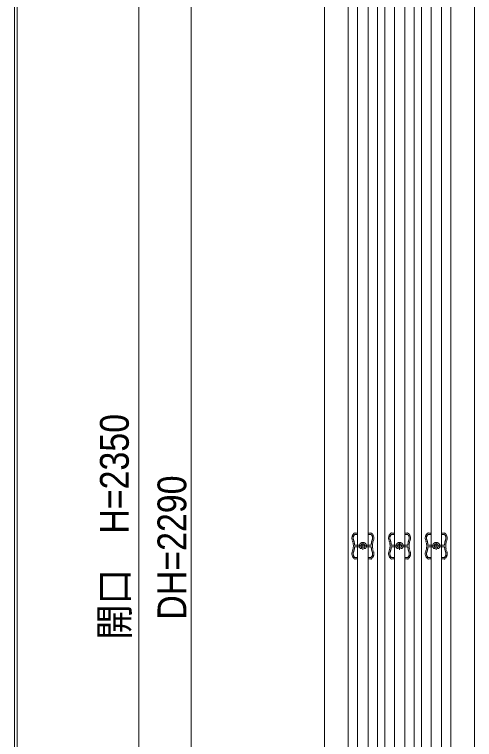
# Model space of a CAD drawing. Units: millimetres, scale not verified. Extents: x -4547 to 4547, y -2305 to 2305.
# Drawn here: x -733 to -294, y -714 to -22 of the extents above; entities that cross this region are included whole.
import ezdxf
from ezdxf.enums import TextEntityAlignment as Align

# ---------------------------------------------------------------- set-up
doc = ezdxf.new("R2010")
doc.units = ezdxf.units.MM
doc.header["$LTSCALE"] = 20
doc.linetypes.add('USER1', pattern=[10.5, 8, -0.5, 0.5, -0.5, 0.5, -0.5])
doc.layers.add('0-0_3一般', color=7, linetype='Continuous', lineweight=15)
doc.layers.add('0-1_2寸法-1', color=7, linetype='Continuous', lineweight=15)
doc.styles.add('ＭＳ Ｐゴシック', font='')
doc.styles.get('ＭＳ Ｐゴシック').set_extended_font_data('MS PGothic')

# ---------------------------------------------------------------- blocks, each defined once
blk = doc.blocks.new('グループ')
at = {"layer": '0-0_3一般', "linetype": 'USER1'}
for p, q in [((18650.1, -9940), (18699.5, -9940)), ((18703.5, -9936), (18703.5, -9920)), ((18907.5, -9920), (18907.5, -9936)), ((18911.5, -9940), (18961, -9940)), ((19350.1, -9940), (19399.5, -9940)), ((19403.5, -9936), (19403.5, -9920)), ((19607.5, -9920), (19607.5, -9936)), ((19611.5, -9940), (19661, -9940)), ((20055.5, -9910), (20049.5, -9910)), ((20050.1, -9940), (20099.5, -9940)), ((20055.5, -9916), (20055.5, -9910)), ((20099.5, -9916), (20055.5, -9916)), ((20103.5, -9936), (20103.5, -9920)), ((20307.5, -9920), (20307.5, -9936)), ((20355.5, -9916), (20311.5, -9916)), ((20311.5, -9940), (20361, -9940)), ((20355.5, -9910), (20355.5, -9916)), ((20361.5, -9910), (20355.5, -9910)), ((18805.5, -10086.3), (18805.5, -10233.7)), ((19505.5, -10086.3), (19505.5, -10233.7)), ((20205.5, -10086.3), (20205.5, -10233.7)), ((18732.7, -10145), (18647, -10145)), ((18647, -10175), (18732.7, -10175)), ((18879.2, -10160), (18731.8, -10160)), ((18964.1, -10145), (18878.4, -10145)), ((18878.4, -10175), (18964.1, -10175)), ((19432.7, -10145), (19347, -10145)), ((19347, -10175), (19432.7, -10175)), ((19579.2, -10160), (19431.8, -10160)), ((19664.1, -10145), (19578.4, -10145)), ((19578.4, -10175), (19664.1, -10175)), ((20132.7, -10145), (20047, -10145)), ((20047, -10175), (20132.7, -10175)), ((20279.2, -10160), (20131.8, -10160)), ((20364.1, -10145), (20278.4, -10145)), ((20278.4, -10175), (20364.1, -10175)), ((18699.5, -10380), (18650.1, -10380)), ((18703.5, -10400), (18703.5, -10384)), ((18907.5, -10384), (18907.5, -10400)), ((18961, -10380), (18911.5, -10380)), ((19399.5, -10380), (19350.1, -10380)), ((19403.5, -10400), (19403.5, -10384)), ((19607.5, -10384), (19607.5, -10400)), ((19661, -10380), (19611.5, -10380)), ((20099.5, -10380), (20050.1, -10380)), ((20103.5, -10400), (20103.5, -10384)), ((20307.5, -10384), (20307.5, -10400)), ((20361, -10380), (20311.5, -10380)), ((20049.5, -10410), (20055.5, -10410)), ((20055.5, -10404), (20099.5, -10404)), ((20055.5, -10410), (20055.5, -10404)), ((20311.5, -10404), (20355.5, -10404)), ((20355.5, -10404), (20355.5, -10410)), ((20355.5, -10410), (20361.5, -10410))]:
    blk.add_line(p, q, dxfattribs=at)
for points in [[(18699.5, -9916), (18655.5, -9916), (18655.5, -9910), (18649.5, -9910)], [(18961.5, -9910), (18955.5, -9910), (18955.5, -9916), (18911.5, -9916)], [(19399.5, -9916), (19355.5, -9916), (19355.5, -9910), (19349.5, -9910)], [(19661.5, -9910), (19655.5, -9910), (19655.5, -9916), (19611.5, -9916)], [(18649.5, -10410), (18655.5, -10410), (18655.5, -10404), (18699.5, -10404)], [(18911.5, -10404), (18955.5, -10404), (18955.5, -10410), (18961.5, -10410)], [(19349.5, -10410), (19355.5, -10410), (19355.5, -10404), (19399.5, -10404)], [(19611.5, -10404), (19655.5, -10404), (19655.5, -10410), (19661.5, -10410)]]:
    blk.add_lwpolyline(points, dxfattribs=at)
for centre, radius, start, end in [((18715.5, -10010.2), 120, 123.36701, 203.55646), ((18715.5, -10010.2), 96, 132.99142, 197.81794), ((18699.5, -9920), 4, 0, 90), ((18699.5, -9936), 4, 270, 0), ((18911.5, -9920), 4, 90, 180), ((18911.5, -9936), 4, 180, 270), ((18895.5, -10010.2), 96, 342.18206, 47.00858), ((18895.5, -10010.2), 120, 336.44354, 56.63299), ((19415.5, -10010.2), 120, 123.36701, 203.55646), ((19415.5, -10010.2), 96, 132.99142, 197.81794), ((19399.5, -9920), 4, 0, 90), ((19399.5, -9936), 4, 270, 0), ((19611.5, -9920), 4, 90, 180), ((19611.5, -9936), 4, 180, 270), ((19595.5, -10010.2), 96, 342.18206, 47.00858), ((19595.5, -10010.2), 120, 336.44354, 56.63299), ((20115.5, -10010.2), 120, 123.36701, 203.55646), ((20115.5, -10010.2), 96, 132.99142, 197.81794), ((20099.5, -9920), 4, 0, 90), ((20099.5, -9936), 4, 270, 0), ((20311.5, -9920), 4, 90, 180), ((20311.5, -9936), 4, 180, 270), ((20295.5, -10010.2), 96, 342.18206, 47.00858), ((20295.5, -10010.2), 120, 336.44354, 56.63299), ((18323.3, -10160), 300, 340.15929, 19.84071), ((18323.3, -10160), 324, 2.65353, 21.81556), ((18805.5, -10160), 67, 18.94591, 161.05409), ((19287.7, -10160), 324, 158.18444, 177.34647), ((19287.7, -10160), 300, 160.15929, 199.84071), ((19023.3, -10160), 300, 340.15929, 19.84071), ((19023.3, -10160), 324, 2.65353, 21.81556), ((19505.5, -10160), 67, 18.94591, 161.05409), ((19987.7, -10160), 324, 158.18444, 177.34647), ((19987.7, -10160), 300, 160.15929, 199.84071), ((19723.3, -10160), 300, 340.15929, 19.84071), ((19723.3, -10160), 324, 2.65353, 21.81556), ((20205.5, -10160), 67, 18.94591, 161.05409), ((20687.7, -10160), 324, 158.18444, 177.34647), ((20687.7, -10160), 300, 160.15929, 199.84071), ((18323.3, -10160), 324, 340.0113, 357.34647), ((18732.7, -10135), 10, 270, 341.05409), ((18732.7, -10185), 10, 18.94591, 90), ((18805.5, -10160), 67, 198.94591, 223.96703), ((18767.7, -10196.4), 14.5, 223.96703, 43.96703), ((18805.5, -10160), 38, 316.03297, 223.96703), ((18843.3, -10196.4), 14.5, 136.03297, 316.03297), ((18805.5, -10160), 67, 316.03297, 341.05409), ((18878.4, -10135), 10, 198.94591, 270), ((18878.4, -10185), 10, 90, 161.05409), ((19287.7, -10160), 324, 182.65353, 199.9887), ((19023.3, -10160), 324, 340.0113, 357.34647), ((19432.7, -10135), 10, 270, 341.05409), ((19432.7, -10185), 10, 18.94591, 90), ((19505.5, -10160), 67, 198.94591, 223.96703), ((19467.7, -10196.4), 14.5, 223.96703, 43.96703), ((19505.5, -10160), 38, 316.03297, 223.96703), ((19543.3, -10196.4), 14.5, 136.03297, 316.03297), ((19505.5, -10160), 67, 316.03297, 341.05409), ((19578.4, -10135), 10, 198.94591, 270), ((19578.4, -10185), 10, 90, 161.05409), ((19987.7, -10160), 324, 182.65353, 199.9887), ((19723.3, -10160), 324, 340.0113, 357.34647), ((20132.7, -10135), 10, 270, 341.05409), ((20132.7, -10185), 10, 18.94591, 90), ((20205.5, -10160), 67, 198.94591, 223.96703), ((20167.7, -10196.4), 14.5, 223.96703, 43.96703), ((20205.5, -10160), 38, 316.03297, 223.96703), ((20243.3, -10196.4), 14.5, 136.03297, 316.03297), ((20205.5, -10160), 67, 316.03297, 341.05409), ((20278.4, -10135), 10, 198.94591, 270), ((20278.4, -10185), 10, 90, 161.05409), ((20687.7, -10160), 324, 182.65353, 199.9887), ((18715.5, -10309.7), 120, 156.44354, 236.63299), ((18715.5, -10309.7), 96, 156.01368, 227.00858), ((18699.5, -10384), 4, 0, 90), ((18911.5, -10384), 4, 90, 180), ((18895.5, -10309.7), 96, 312.99142, 23.98632), ((18895.5, -10309.7), 120, 303.36701, 23.55646), ((19415.5, -10309.7), 120, 156.44354, 236.63299), ((19415.5, -10309.7), 96, 156.01368, 227.00858), ((19399.5, -10384), 4, 0, 90), ((19611.5, -10384), 4, 90, 180), ((19595.5, -10309.7), 96, 312.99142, 23.98632), ((19595.5, -10309.7), 120, 303.36701, 23.55646), ((20115.5, -10309.7), 120, 156.44354, 236.63299), ((20115.5, -10309.7), 96, 156.01368, 227.00858), ((20099.5, -10384), 4, 0, 90), ((20311.5, -10384), 4, 90, 180), ((20295.5, -10309.7), 96, 312.99142, 23.98632), ((20295.5, -10309.7), 120, 303.36701, 23.55646), ((18699.5, -10400), 4, 270, 0), ((18911.5, -10400), 4, 180, 270), ((19399.5, -10400), 4, 270, 0), ((19611.5, -10400), 4, 180, 270), ((20099.5, -10400), 4, 270, 0), ((20311.5, -10400), 4, 180, 270)]:
    blk.add_arc(centre, radius, start, end, dxfattribs=at)
blk = doc.blocks.new('グループ-20')
at = {"layer": '0-0_3一般'}
for p, q in [((18525.5, -33060), (18525.5, 12740)), ((18705.5, -33060), (18705.5, 12740)), ((18905.5, 12740), (18905.5, -33060)), ((19085.5, 12740), (19085.5, -33060)), ((19225.5, -33060), (19225.5, 12740)), ((19405.5, -33060), (19405.5, 12740)), ((19605.5, 12740), (19605.5, -33060)), ((19785.5, 12740), (19785.5, -33060)), ((19925.5, -33060), (19925.5, 12740)), ((20105.5, -33060), (20105.5, 12740)), ((20305.5, 12740), (20305.5, -33060)), ((20485.5, 12740), (20485.5, -33060))]:
    blk.add_line(p, q, dxfattribs=at)
blk = doc.blocks.new('グループ-21')
at = {"layer": '0-0_3一般'}
blk.add_line((12155.5, 12740), (12155.5, -31780), dxfattribs=at)
at = {"layer": '0-0_3一般', "linetype": 'USER1'}
blk.add_line((12205.5, 12740), (12205.5, -33060), dxfattribs=at)
blk = doc.blocks.new('グループ-30')
at = {"layer": '0-0_3一般'}
for p, q in [((18075.5, -33290), (18075.5, 14770)), ((20935.5, 14770), (20935.5, -33290)), ((12205.5, -33290), (12205.5, 13710))]:
    blk.add_line(p, q, dxfattribs=at)
blk = doc.blocks.new('グループ-35')
at = {"layer": '0-0_3一般'}
for name in ['グループ-30', 'グループ-21', 'グループ-20', 'グループ']:
    blk.add_blockref(name, (0, 0), dxfattribs=at)

msp = doc.modelspace()

# ---------------------------------------------------------------- linework, layer by layer
at = {"layer": '0-1_2寸法-1'}
for p, q in [((-614.35, 652.86), (-614.35, -1674.63)), ((-564.35, 604.36), (-564.35, -1663.13))]:
    msp.add_line(p, q, dxfattribs=at)

# ---------------------------------------------------------------- block references
at = {"layer": '0-0_3一般', "xscale": 0.05, "yscale": 0.05}
msp.add_blockref('グループ-35', (-1340.62, -21.39), dxfattribs=at)

# ---------------------------------------------------------------- texts
at = {"layer": '0-1_2寸法-1', "style": 'ＭＳ Ｐゴシック', "width": 0.9}
for s, p in [('開口\u3000H=2350', (-615.53, -619.03)), ('DH=2290', (-560.63, -599.85))]:
    msp.add_text(s, height=27.51, rotation=90, dxfattribs=at).set_placement(p, align=Align.BOTTOM_LEFT)

doc.saveas('drawing.dxf')
